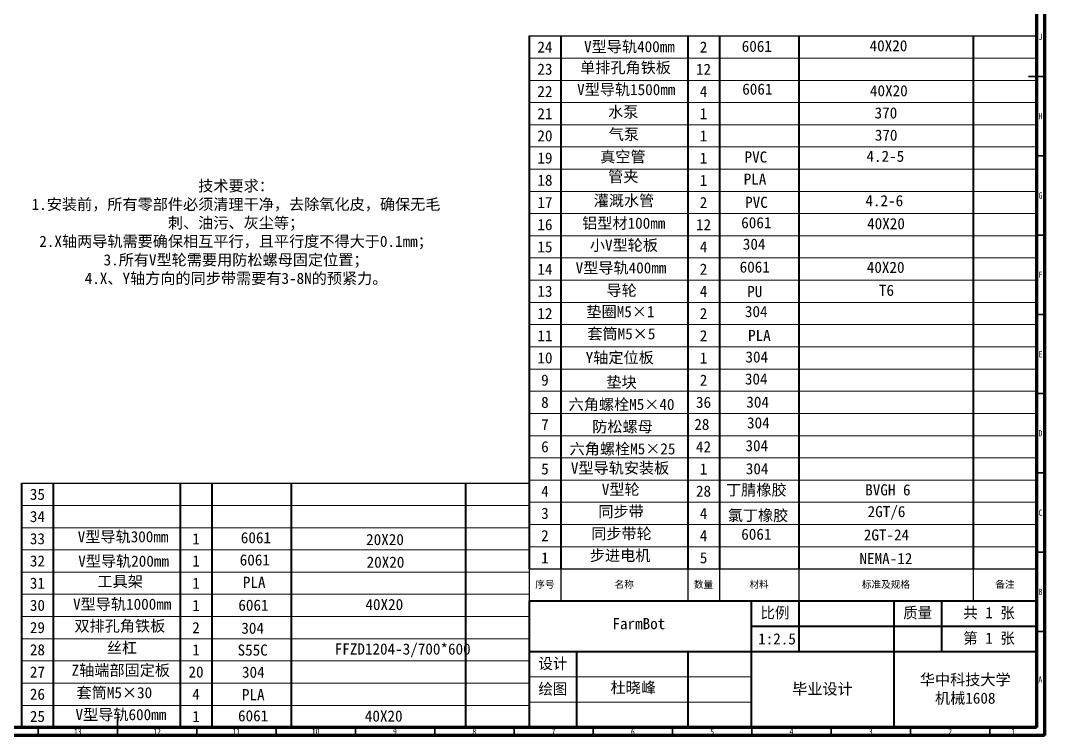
# Model space of a CAD drawing. Header units: millimetres. Extents: x 15 to 1184, y 5 to 836.
# Drawn here: x 538 to 1184, y 5 to 456 of the extents above; entities that cross this region are included whole.
import ezdxf

# ---------------------------------------------------------------- set-up
doc = ezdxf.new("R2010")
doc.units = ezdxf.units.MM
doc.layers.get('0').update_dxf_attribs({"lineweight": 30})
doc.layers.add('文字', color=7, linetype='Continuous', lineweight=20)
doc.styles.add('SLDTEXTSTYLE0', font='TXT', dxfattribs={"width": 0.75})

# ---------------------------------------------------------------- blocks, each defined once
blk = doc.blocks.new('*T6')
at = {"layer": '文字', "color": 0, "linetype": 'ByBlock', "lineweight": -2, "transparency": 16777216}
for p, q in [((0, 0), (320, 0)), ((0, 0), (0, -20)), ((20, 0), (20, -20)), ((100, 0), (100, -20)), ((120, 0), (120, -20)), ((170, 0), (170, -20)), ((280, 0), (280, -20)), ((320, 0), (320, -20)), ((0, -20), (320, -20))]:
    blk.add_line(p, q, dxfattribs=at)
at = {"layer": '文字', "color": 0, "lineweight": 40, "transparency": 16777216, "char_height": 4.5, "attachment_point": 5}
for s, insert, width in [('序号', (10, -10), 17), ('名称', (60, -10), 77), ('数量', (110, -10), 17), ('材料', (145, -10), 47), ('标准及规格', (225, -10), 107), ('备注', (300, -10), 37)]:
    blk.add_mtext(s, dxfattribs=dict(at, insert=insert, width=width))

msp = doc.modelspace()

# ---------------------------------------------------------------- linework, layer by layer
at = {"color": 7, "linetype": 'Continuous', "lineweight": 70}
for p, q in [((1184, 836), (1184, 5)), ((1179, 831), (1179, 10)), ((1179, 10), (20, 10)), ((1184, 5), (15, 5))]:
    msp.add_line(p, q, dxfattribs=at)
at = {"color": 7, "linetype": 'Continuous', "lineweight": 35}
for p, q in [((1184, 420.5), (1174, 420.5)), ((1179, 420.5), (1184, 420.5)), ((1179, 370.5), (1184, 370.5)), ((1179, 320.5), (1184, 320.5)), ((1179, 270.5), (1184, 270.5)), ((1179, 220.5), (1184, 220.5)), ((1179, 170.5), (1184, 170.5)), ((1179, 120.5), (1184, 120.5)), ((1179, 70.5), (1184, 70.5)), ((599.5, 5), (599.5, 15)), ((549.5, 10), (549.5, 5)), ((599.5, 10), (599.5, 5)), ((649.5, 10), (649.5, 5)), ((699.5, 10), (699.5, 5)), ((749.5, 10), (749.5, 5)), ((799.5, 10), (799.5, 5)), ((849.5, 10), (849.5, 5)), ((899.5, 10), (899.5, 5)), ((949.5, 10), (949.5, 5)), ((999.5, 10), (999.5, 5)), ((1049.5, 10), (1049.5, 5)), ((1099.5, 10), (1099.5, 5)), ((1149.5, 10), (1149.5, 5))]:
    msp.add_line(p, q, dxfattribs=at)
msp.add_line((1089, 10), (1179, 10))
at = {"layer": '文字', "lineweight": 30}
for p, q in [((859, 446), (1179, 446)), ((539, 164), (859, 164))]:
    msp.add_line(p, q, dxfattribs=at)
at = {"layer": '文字', "lineweight": 40}
for p, q in [((859, 446), (859, 110)), ((879, 446), (879, 110)), ((959, 446), (959, 110)), ((979, 446), (979, 110)), ((1029, 446), (1029, 110)), ((1139, 446), (1139, 110)), ((539, 164), (539, 10)), ((559, 164), (559, 10)), ((639, 164), (639, 10)), ((659, 164), (659, 10)), ((709, 164), (709, 10)), ((819, 164), (819, 10)), ((859, 90), (1179, 90)), ((859, 90), (859, 10)), ((999, 90), (999, 10)), ((1029, 90), (1029, 58)), ((1089, 90), (1089, 10)), ((1119, 90), (1119, 58)), ((999, 74), (1179, 74)), ((859, 58), (1179, 58)), ((889, 58), (889, 10)), ((959, 58), (959, 10))]:
    msp.add_line(p, q, dxfattribs=at)
at = {"layer": '文字', "lineweight": 20}
for p, q in [((859, 432), (1179, 432)), ((859, 418), (1179, 418)), ((859, 404), (1179, 404)), ((859, 390), (1179, 390)), ((859, 376), (1179, 376)), ((859, 362), (1179, 362)), ((859, 348), (1179, 348)), ((859, 334), (1179, 334)), ((859, 320), (1179, 320)), ((859, 306.0365), (1179, 306.0365)), ((859, 292), (1179, 292)), ((859, 278), (1179, 278)), ((859, 264), (1179, 264)), ((859, 250), (1179, 250)), ((859, 236), (1179, 236)), ((859, 222), (1179, 222)), ((859, 208), (1179, 208)), ((859, 194), (1179, 194)), ((859, 180), (1179, 180)), ((859, 166), (1179, 166)), ((539, 150), (859, 150)), ((859, 152), (1179, 152)), ((539, 136), (859, 136)), ((859, 138), (1179, 138)), ((859, 124), (1179, 124)), ((539, 122), (859, 122)), ((539, 108), (859, 108)), ((539, 94), (859, 94)), ((539, 80), (859, 80)), ((539, 66), (859, 66)), ((539, 52), (859, 52)), ((859, 42), (999, 42)), ((539, 38), (859, 38)), ((859, 26), (999, 26)), ((539, 24), (859, 24))]:
    msp.add_line(p, q, dxfattribs=at)

# ---------------------------------------------------------------- block references
msp.add_blockref('*T6', (859, 110))

# ---------------------------------------------------------------- texts
at = {"color": 7, "linetype": 'Continuous', "lineweight": 0, "attachment_point": 2, "style": 'SLDTEXTSTYLE0'}
for s, insert, char_height in [('J', (1181.4651, 447.4313), 3.9688), ('H', (1181.4904, 397.4889), 3.9688), ('G', (1181.4867, 347.4313), 3.9688), ('F', (1181.4577, 297.4889), 3.9688), ('E', (1181.5078, 247.4313), 3.9688), ('D', (1181.4527, 197.4889), 3.9688), ('C', (1181.4587, 147.4313), 3.9688), ('B', (1181.4706, 97.4889), 3.9688), ('A', (1181.3397, 42.2389), 3.9688), ('13', (574.4201, 9.4889), 3.96875), ('12', (624.4201, 9.4889), 3.96875), ('11', (674.4201, 9.4889), 3.96875), ('10', (724.4201, 9.4889), 3.96875), ('9', (774.46, 9.4889), 3.9688), ('8', (824.46, 9.4889), 3.9688), ('7', (874.46, 9.4889), 3.9688), ('6', (924.46, 9.4889), 3.9688), ('5', (974.46, 9.4889), 3.9688), ('4', (1024.46, 9.4889), 3.9688), ('3', (1074.46, 9.4889), 3.9688), ('2', (1124.46, 9.4889), 3.9688), ('1', (1164.21, 9.4889), 3.9688)]:
    msp.add_mtext(s, dxfattribs=dict(at, insert=insert, char_height=char_height))
at = {"layer": '文字', "lineweight": 20, "char_height": 7, "attachment_point": 5}
for s, insert, width in [('{\\C7;24', (869, 439), 17), ('{\\fSimSun|b0|i0|c134|p2;\\C7;V型导轨\\Ftxt|c134;400\\fSimSun|b0|i0|c134|p2;mm}', (922.2948, 438.8273), 102.525879), ('2', (969, 439), 17), ('6061', (1002.6037, 439.4155), 24.418913), ('40X20', (1085.6165, 439.7663), 24.418913), ('{\\C7;23', (869, 425), 17), ('{\\fSimSun|b0|i0|c134|p2;\\C7;单排孔角铁板}', (919.7896, 425.6465), 102.525879), ('12', (969, 425), 17), ('{\\C7;22', (869, 411), 17), ('{\\fSimSun|b0|i0|c134|p2;\\C7;V型导轨\\Ftxt|c134;1500\\fSimSun|b0|i0|c134|p2;mm}', (920.278, 411.8043), 102.525879), ('4', (969, 411), 17), ('6061', (1002.9329, 412.442), 24.418913), ('40X20', (1085.8401, 411.3982), 24.418913), ('{\\C7;21', (869, 397), 17), ('{\\fSimSun|b0|i0|c134|p2;\\C7;水泵}', (918.4131, 397.7575), 102.525879), ('370', (1083.9938, 397.4295), 24.418913), ('1', (969, 397), 17), ('{\\fSimSun|b0|i0|c134|p2;\\C7;气泵}', (918.7544, 383.6435), 102.525879), ('{\\C7;20', (869, 383), 17), ('1', (969, 383), 17), ('370', (1084.1381, 383.42), 24.418913), ('{\\C7;19', (869, 369), 17), ('{\\fSimSun|b0|i0|c134|p2;\\C7;真空管}', (918.1651, 369.4684), 102.525879), ('1', (969, 369), 17), ('PVC', (1002.0206, 369.6234), 24.418913), ('4.2-5', (1083.6247, 370.0974), 24.418913), ('{\\fSimSun|b0|i0|c134|p2;\\C7;管夹}', (918.4353, 357.0144), 102.525879), ('{\\fSimSun|b0|i0|c134|p2;\\C7;技术要求：\\P1.安装前，所有零部件必须清理干净，去除氧化皮，确保无毛刺、油污、灰尘等；\\P2.X轴两导轨需要确保相互平行，且平行度不得大于0.1mm；\\P3.所有V型轮需要用防松螺母固定位置；\\P4.X、Y轴方向的同步带需要有3-8N的预紧力。}', (674.2416, 321.9533), 259.156572), ('{\\C7;18', (869, 355), 17), ('1', (969, 355), 17), ('PLA', (1001.4534, 355.7383), 24.418913), ('{\\C7;17', (869, 341), 17), ('{\\fSimSun|b0|i0|c134|p2;\\C7;灌溉水管}', (918.8519, 341.8622), 102.525879), ('2', (969, 341), 17), ('PVC', (1002.3667, 341.0626), 24.418913), ('4.2-6', (1082.9712, 342.0783), 24.418913), ('{\\C7;16', (869, 327), 17), ('{\\fSimSun|b0|i0|c134|p2;\\C7;铝型材\\Ftxt|c134;100\\fSimSun|b0|i0|c134|p2;mm}', (918.6968, 327.5854), 102.525879), ('12', (969, 327), 17), ('6061', (1002.2745, 328.2317), 24.418913), ('40X20', (1084.0517, 327.6345), 24.418913), ('{\\fSimSun|b0|i0|c134|p2;\\C7;小V型轮板}', (918.8168, 313.7115), 102.525879), ('304', (1000.9268, 314.7168), 24.418913), ('{\\C7;15', (869, 313), 17), ('4', (969, 313), 17), ('{\\fSimSun|b0|i0|c134|p2;\\C7;V型导轨\\Ftxt|c134;400\\fSimSun|b0|i0|c134|p2;mm}', (916.9759, 299.4226), 102.525879), ('6061', (1001.2869, 300.2713), 24.418913), ('40X20', (1083.8308, 300.0795), 24.418913), ('{\\C7;14', (869, 299), 17), ('2', (969, 299), 17), ('{\\C7;13', (869, 285), 17), ('{\\fSimSun|b0|i0|c134|p2;\\C7;导轮}', (917.383, 285.2344), 102.525879), ('4', (969, 285), 17), ('PU', (1001.319, 284.8416), 24.418913), ('T6', (1084.3568, 285.6), 24.418913), ('{\\C7;12', (869, 271), 17), ('{\\fSimSun|b0|i0|c134|p2;\\C7;垫圈\\Ftxt|c134;M5\\fSimSun|b0|i0|c0|p2;×\\Ftxt|c134;1}', (916.6128, 271.7925), 102.525879), ('2', (969, 271), 17), ('304', (1002.2402, 272.2197), 24.418913), ('{\\C7;11', (869, 257), 17), ('{\\fSimSun|b0|i0|c134|p2;\\C7;套筒\\Ftxt|c134;M5\\fSimSun|b0|i0|c0|p2;×\\Ftxt|c134;5}', (917.1963, 257.8665), 102.525879), ('2', (969, 257), 17), ('PLA', (1004.2218, 257.2276), 24.418913), ('{\\C7;10', (869, 243), 17), ('{\\fSimSun|b0|i0|c134|p2;\\C7;Y轴定位板}', (916.1531, 242.843), 102.525879), ('1', (969, 243), 17), ('304', (1002.5698, 243.578), 24.418913), ('{\\C7;9', (869, 229), 17), ('304', (1002.24, 229.7191), 24.418913), ('{\\fSimSun|b0|i0|c134|p2;\\C7;垫块}', (917.3135, 227.3137), 102.525879), ('2', (969, 229), 17), ('{\\C7;8', (869, 215), 17), ('{\\fSimSun|b0|i0|c134|p2;\\C7;六角螺栓\\Ftxt|c134;M5\\fSimSun|b0|i0|c0|p2;×\\Ftxt|c134;40}', (917.3135, 213.3137), 102.525879), ('36', (969, 215), 17), ('304', (1003.119, 215.1409), 24.418913), ('{\\C7;7', (869, 201), 17), ('{\\fSimSun|b0|i0|c134|p2;\\C7;防松螺母}', (917.8968, 199.3137), 102.525879), ('304', (1003.5565, 202.0496), 24.418913), ('{\\C7;6', (869, 187), 17), ('{\\fSimSun|b0|i0|c134|p2;\\C7;六角螺栓\\Ftxt|c134;M5\\fSimSun|b0|i0|c0|p2;×\\Ftxt|c134;25}', (917.8968, 185.3137), 102.525879), ('42', (969, 187), 17), ('304', (1002.5877, 187.665), 24.418913), ('{\\C7;5', (869, 173), 17), ('{\\fSimSun|b0|i0|c134|p2;\\C7;V型导轨安装板}', (916.3768, 173.2283), 68.499706), ('1', (969, 173), 17), ('304', (1002.7973, 173.1165), 24.418913), ('{\\C7;4', (869, 159), 17), ('{\\fSimSun|b0|i0|c134|p2;\\C7;V型轮}', (916.7679, 159.7992), 68.499706), ('28', (969, 159), 17), ('{\\fSimSun|b0|i0|c134|p2;丁腈橡胶}', (1002.2869, 159.4564), 55.10958), ('BVGH 6', (1085.247, 159.8085), 61.064477), ('{\\C7;35}', (549, 157), 17), ('{\\fSimSun|b0|i0|c134|p2;\\C7;同步带}', (916.9959, 145.7978), 68.499706), ('2GT/6', (1084.3713, 145.3354), 24.418913), ('{\\C7;34}', (549, 143), 17), ('{\\C7;3', (869, 145), 17), ('4', (969, 145), 17), ('{\\fSimSun|b0|i0|c134|p2;\\C7;氯丁橡胶}', (1003.3315, 143.3528), 68.499706), ('{\\fSimSun|b0|i0|c134|p2;\\C7;同步带轮}', (917.2552, 131.9036), 68.499706), ('{\\C7;33}', (549, 129), 17), ('{\\fSimSun|b0|i0|c134|p2;\\C7;V型导轨\\Ftxt|c134;300\\fSimSun|b0|i0|c134|p2;mm}', (603.0081, 129.9023), 102.525879), ('1', (649, 129), 17), ('6061', (686.7654, 129.6479), 24.418913), ('20X20', (768.1517, 128.4993), 24.418913), ('{\\C7;2', (869, 131), 17), ('4', (969, 131), 17), ('6061', (1002.3048, 131.8507), 24.418913), ('2GT-24', (1084.3538, 131.4028), 24.418913), ('{\\fSimSun|b0|i0|c134|p2;\\C7;步进电机}', (916.4389, 118.1156), 68.499706), ('{\\C7;32}', (549, 115), 17), ('{\\fSimSun|b0|i0|c134|p2;\\C7;V型导轨\\Ftxt|c134;200\\fSimSun|b0|i0|c134|p2;mm}', (603.3355, 114.5317), 102.525879), ('1', (649, 115), 17), ('6061', (686.0757, 115.6347), 24.418913), ('20X20', (768.4724, 114.2224), 24.418913), ('{\\C7;1', (869, 117), 17), ('5', (969, 117), 17), ('NEMA-12', (1083.995, 116.544), 24.418913), ('{\\C7;31}', (549, 101), 17), ('{\\fSimSun|b0|i0|c134|p2;\\C7;工具架}', (601.1425, 101.7403), 102.525879), ('1', (649, 101), 17), ('PLA', (685.6761, 101.5858), 24.418913), ('{\\C7;30}', (549, 87), 17), ('{\\fSimSun|b0|i0|c134|p2;\\C7;V型导轨\\Ftxt|c134;1000\\fSimSun|b0|i0|c134|p2;mm}', (602.4681, 87.4062), 102.525879), ('6061', (685.2031, 87.1135), 24.418913), ('40X20', (767.7171, 87.5282), 24.418913), ('1', (649, 87), 17), ('{\\fSimSun|b0|i0|c134|p2;\\C7;双排孔角铁板}', (600.972, 73.659), 102.525879), ('{\\C7;29}', (549, 73), 17), ('2', (649, 73), 17), ('304', (684.7029, 72.5991), 24.418913), ('{\\fSimSun|b0|i0|c134|p2;\\C7;丝杠}', (602.2713, 59.9001), 102.525879), ('{\\C7;28}', (549, 59), 17), ('1', (649, 59), 17), ('S55C', (684.7156, 58.8193), 28.868312), ('FFZD1204-3/700*600', (779.3071, 58.6776), 24.418913), ('{\\C7;27}', (549, 45), 17), ('{\\fSimSun|b0|i0|c134|p2;\\C7;Z轴端部固定板}', (601.5881, 45.7705), 102.525879), ('20', (649, 45), 17), ('304', (685.1218, 44.8798), 24.418913), ('{\\C7;26}', (549, 31), 17), ('{\\fSimSun|b0|i0|c134|p2;\\C7;套筒\\Ftxt|c134;M5\\fSimSun|b0|i0|c0|p2;×\\Ftxt|c134;30}', (597.5058, 31.6144), 102.525879), ('4', (649, 31), 17), ('PLA', (685.1043, 30.7489), 24.418913), ('{\\C7;25}', (549, 17), 17), ('{\\fSimSun|b0|i0|c134|p2;\\C7;V型导轨\\Ftxt|c134;600\\fSimSun|b0|i0|c134|p2;mm}', (601.6352, 17.78), 102.525879), ('1', (649, 17), 17), ('6061', (685.0215, 17.391), 24.418913), ('40X20', (767.3491, 17.214), 24.418913)]:
    msp.add_mtext(s, dxfattribs=dict(at, insert=insert, width=width))
at = {"layer": '文字', "char_height": 7, "attachment_point": 1}
for s, width, heights, insert in [('\\pi4.1667;28', 20, [1.77635683940025e-15], (959, 204.6079)), ('\\pi102.24;{\\fSimSun|b0|i0|c134|p2;FarmBot}', 238.545374, [0], (809.305, 79.0371)), ('\\pi19.5;1:2.5', 60, [0], (983.9329, 69.4371))]:
    msp.add_mtext_dynamic_manual_height_columns(s, width=width, gutter_width=12.5, heights=heights, dxfattribs=dict(at, insert=insert))
at = {"layer": '文字', "lineweight": 40, "char_height": 7, "attachment_point": 5}
for s, insert, width in [('比例', (1014, 82), 27), ('质量', (1104, 82), 27), ('共 1 张', (1149, 82), 57), ('第 1 张', (1149, 66), 57), ('设计', (874, 50), 27), ('绘图', (874, 34), 27), ('{\\fSimSun|b0|i0|c134|p2;杜晓峰}', (924.7016, 34.8163), 87), ('{\\fSimSun|b0|i0|c134|p2;毕业设计}', (1044, 34), 87), ('{\\fSimSun|b0|i0|c134|p2;华中科技大学\\P机械1608}', (1134, 34), 87)]:
    msp.add_mtext(s, dxfattribs=dict(at, insert=insert, width=width))

doc.saveas('drawing.dxf')
